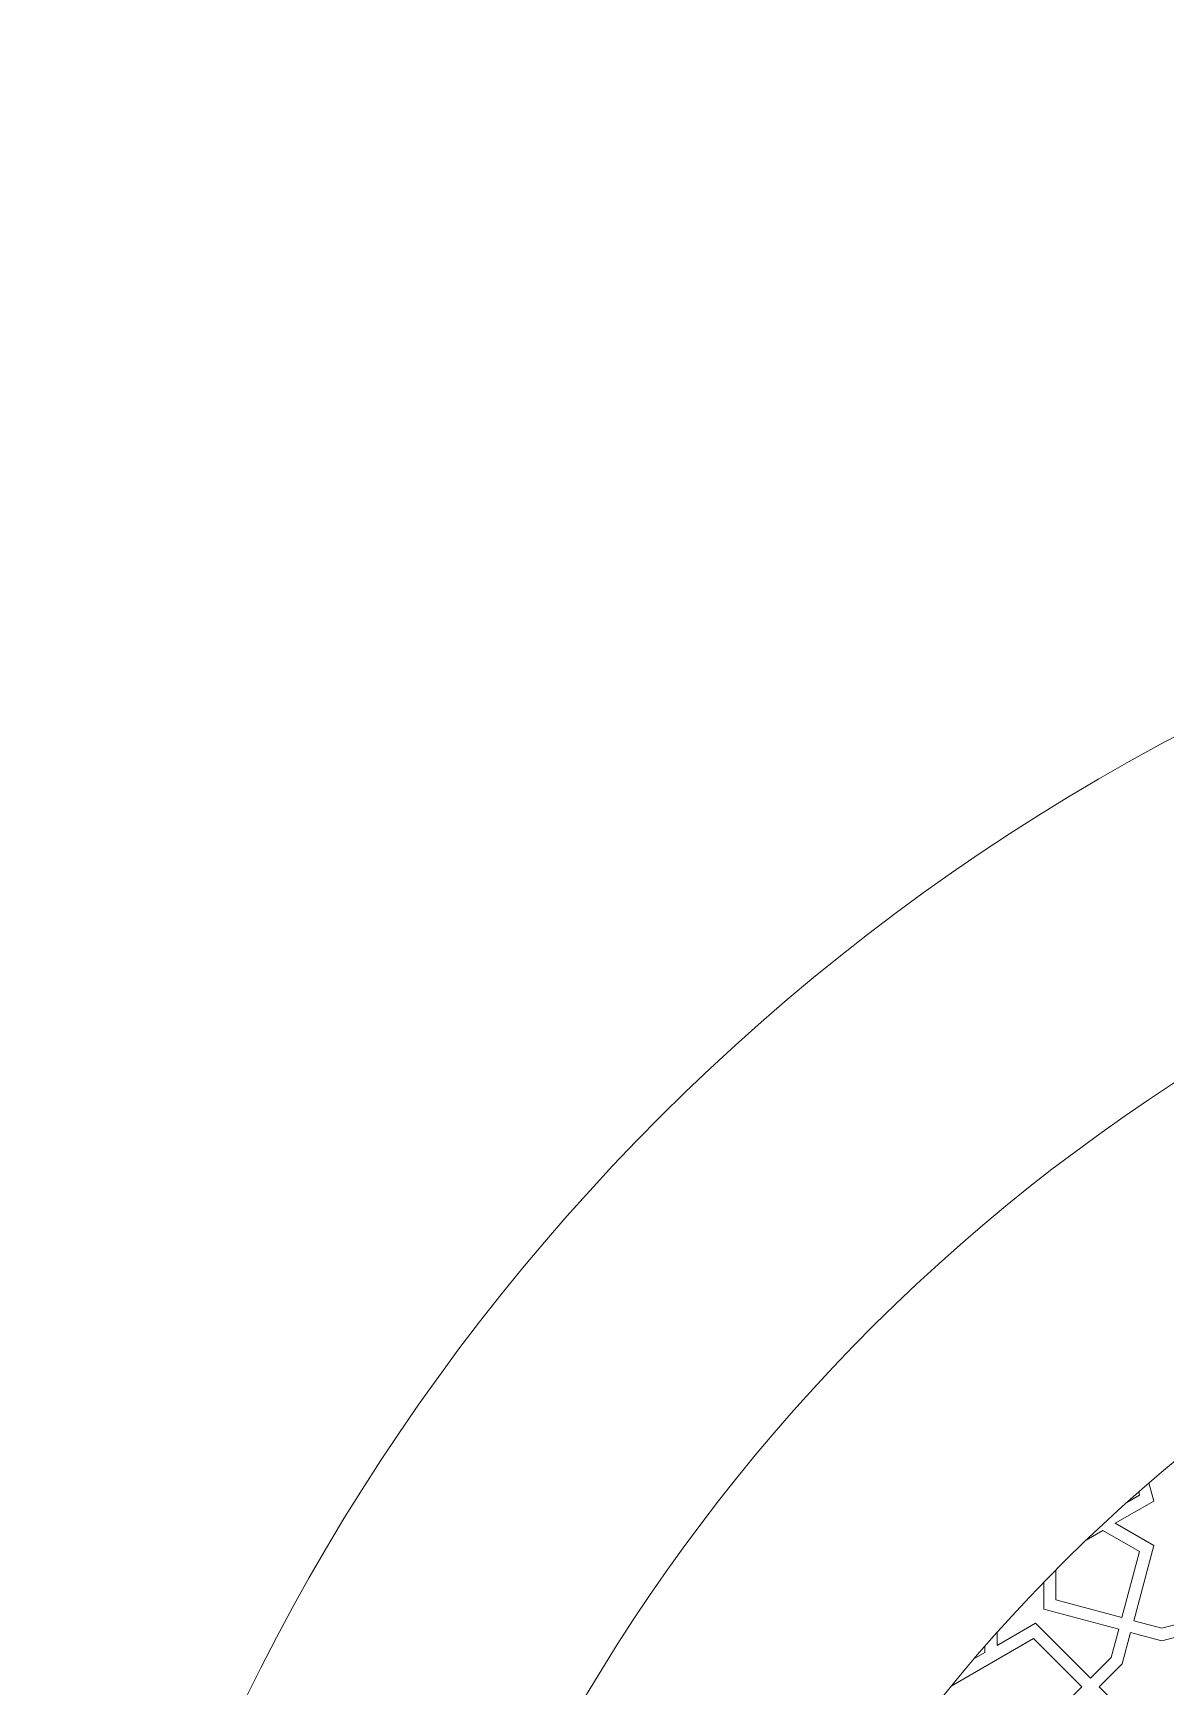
# Model space of a CAD drawing. Header units: metres. Extents: x 7064 to 15770, y 8440 to 11994.
# Drawn here: x 14418.8 to 14578, y 11452.4 to 11684.7 of the extents above; entities that cross this region are included whole.
import ezdxf

# ---------------------------------------------------------------- set-up
doc = ezdxf.new("R2010")
doc.units = ezdxf.units.M
doc.layers.add('GÖRÜNÜŞ 015-O4M', color=125, linetype='Continuous', lineweight=15)

msp = doc.modelspace()

# ---------------------------------------------------------------- linework, layer by layer
at = {"layer": 'GÖRÜNÜŞ 015-O4M', "color": 0}
for p, q in [((14575.592, 11481.03), (14576.271, 11478.497)), ((14570.845, 11475.365), (14576.271, 11478.497)), ((14572.479, 11478.294), (14574.268, 11479.327)), ((14574.148, 11479.774), (14574.268, 11479.327)), ((14566.775, 11473.015), (14569.125, 11474.372)), ((14569.125, 11474.372), (14574.268, 11471.403)), ((14570.845, 11475.365), (14576.271, 11472.232)), ((14571.783, 11462.13), (14574.268, 11471.403)), ((14573.445, 11461.685), (14576.271, 11472.232)), ((14560.791, 11463.295), (14560.791, 11467.074)), ((14562.511, 11464.615), (14562.511, 11468.827)), ((14571.783, 11462.13), (14562.511, 11464.615)), ((14571.338, 11460.469), (14560.791, 11463.295)), ((14559.657, 11461.331), (14554.231, 11458.198)), ((14554.231, 11460.032), (14554.231, 11458.198)), ((14567.378, 11453.609), (14559.657, 11461.331)), ((14570.277, 11456.509), (14571.338, 11460.469)), ((14571.819, 11455.618), (14573, 11460.024)), ((14577.405, 11458.843), (14573, 11460.024)), ((14577.405, 11460.624), (14573.445, 11461.685)), ((14577.405, 11460.624), (14581.365, 11461.685)), ((14577.405, 11458.843), (14581.811, 11460.024)), ((14559.374, 11459.181), (14547.774, 11452.484)), ((14552.511, 11458.085), (14552.511, 11457.205)), ((14566.162, 11452.393), (14559.374, 11459.181)), ((14552.511, 11457.205), (14550.992, 11456.328)), ((14570.277, 11456.509), (14567.378, 11453.609)), ((14571.819, 11455.618), (14568.594, 11452.393)), ((14566.162, 11452.393), (14559.374, 11445.605)), ((14571.819, 11449.168), (14568.594, 11452.393))]:
    msp.add_line(p, q, dxfattribs=at)
for points in [[(14418.758, 10713.656), (14418.758, 11338.549, -0.2619237), (14581.516, 11587.093, 0.0322607), (14740.628, 11684.731, 0.0322609), (14899.739, 11587.094, -0.2617735), (15062.497, 11338.548), (15062.497, 10713.656)], [(14460.71, 10713.656), (14460.71, 11337.081, -0.2606777), (14600.968, 11549.923, 0.0273462), (14740.628, 11633.727, 0.0273454), (14880.282, 11549.926, -0.2605168), (15020.545, 11337.074), (15020.545, 10713.656)]]:
    msp.add_lwpolyline(points, format="xyb", dxfattribs=at)
at = {"layer": 'GÖRÜNÜŞ 015-O4M', "color": 1}
msp.add_lwpolyline([(14985.127, 10713.656), (14985.127, 11323.802, 0.2594207), (14860.873, 11511.333, -0.024865), (14740.628, 11585.699, -0.0248666), (14620.372, 11511.328, 0.2595908), (14496.129, 11323.813), (14496.129, 10713.656)], format="xyb", dxfattribs=at)

doc.saveas('drawing.dxf')
